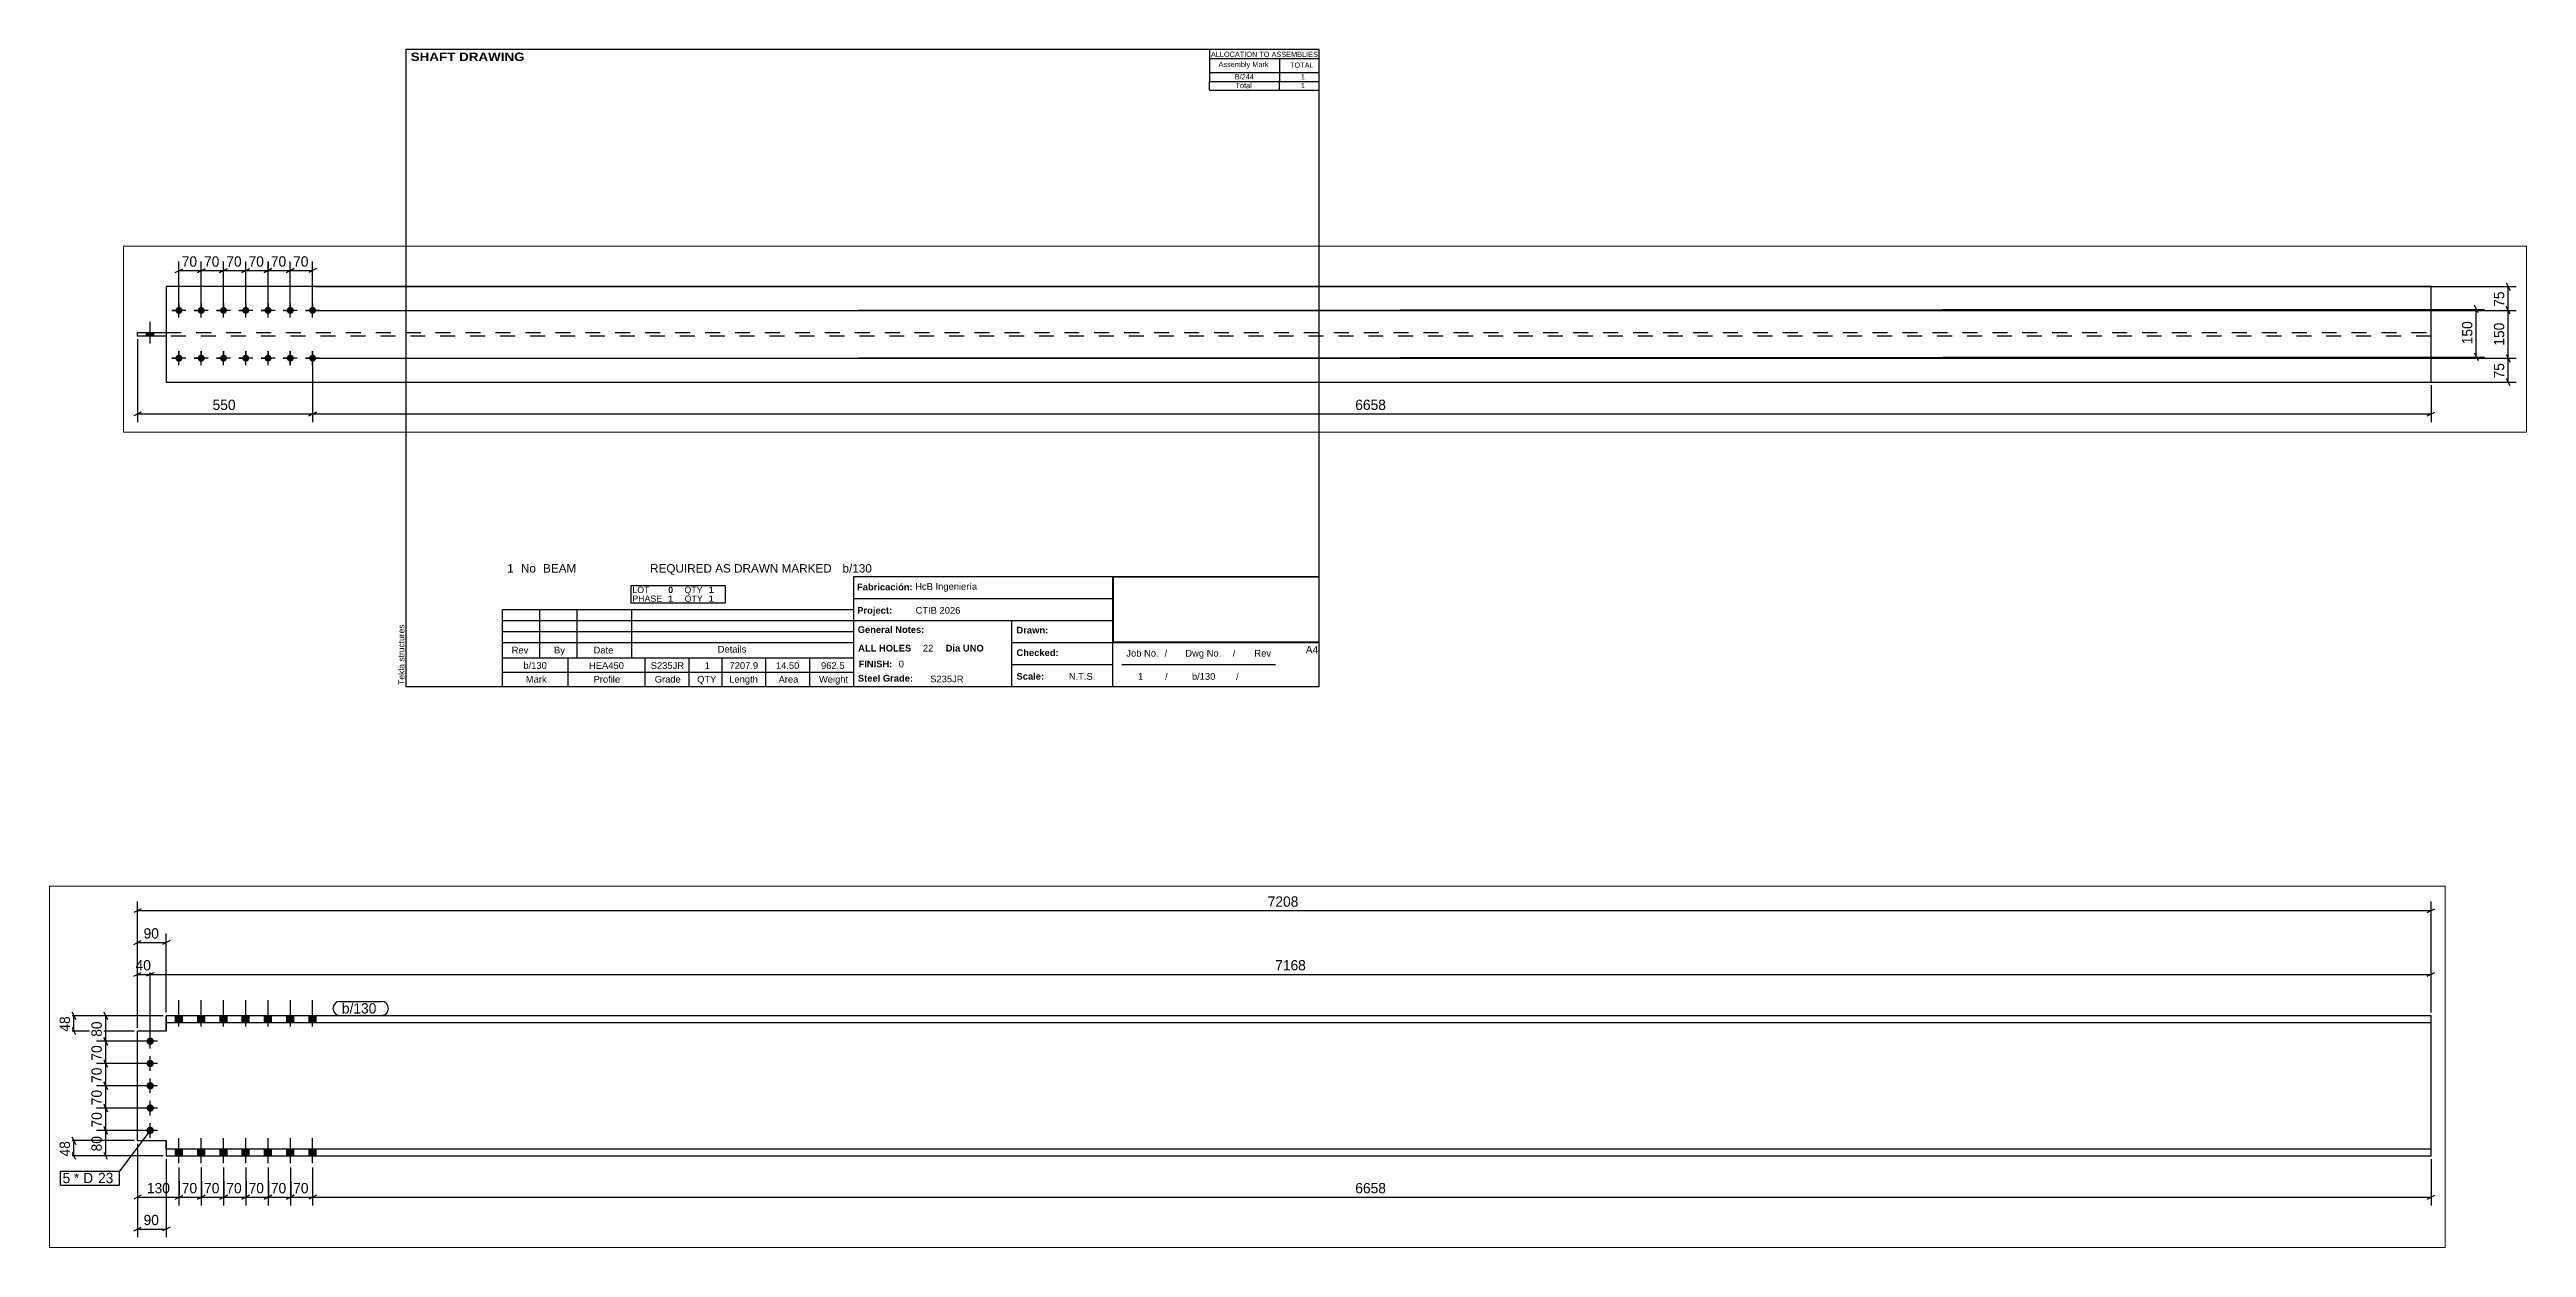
# Paper-space layout 'Layout1' of a CAD drawing. Header units: millimetres. Extents: x -107 to 671, y -171 to 205.
# The model-space entities are those that its viewports show. They can reach past a viewport. Long polylines and large blocks are cut down to what shows.
import ezdxf

# ---------------------------------------------------------------- set-up
doc = ezdxf.new("R2010")
doc.units = ezdxf.units.MM
doc.linetypes.add('DXK_LINE_DOT4', pattern=[0.9408, 0.4704, -0.4704])
doc.layers.add('Viewport layer', color=7, linetype='Continuous', plot=False)
doc.styles.add('Arial', font='ARIAL.TTF', dxfattribs={"height": 0.2})
doc.styles.add('Arial Black', font='ARIBLK.TTF', dxfattribs={"height": 0.2})
doc.styles.add('Arial Bold', font='ARIALBD.TTF', dxfattribs={"height": 0.2})
doc.styles.add('Comic Sans MS', font='COMIC.TTF', dxfattribs={"height": 0.2})

msp = doc.modelspace()

# ---------------------------------------------------------------- hatches: boundary and pattern name
at = {"linetype": 'Continuous'}
for points in [[(12947.3, 706.6), (12969.3, 706.6), (12969.3, 727.6), (12947.3, 727.6)], [(12947.3, 706.6), (12969.3, 706.6), (12969.3, 727.6), (12947.3, 727.6)], [(13017.3, 706.6), (13039.3, 706.6), (13039.3, 727.6), (13017.3, 727.6)], [(13017.3, 706.6), (13039.3, 706.6), (13039.3, 727.6), (13017.3, 727.6)], [(13087.3, 706.6), (13109.3, 706.6), (13109.3, 727.6), (13087.3, 727.6)], [(13087.3, 706.6), (13109.3, 706.6), (13109.3, 727.6), (13087.3, 727.6)], [(13157.3, 706.6), (13179.3, 706.6), (13179.3, 727.6), (13157.3, 727.6)], [(13157.3, 706.6), (13179.3, 706.6), (13179.3, 727.6), (13157.3, 727.6)], [(13227.3, 706.6), (13249.3, 706.6), (13249.3, 727.6), (13227.3, 727.6)], [(13227.3, 706.6), (13249.3, 706.6), (13249.3, 727.6), (13227.3, 727.6)], [(13297.3, 706.6), (13319.3, 706.6), (13319.3, 727.6), (13297.3, 727.6)], [(13297.3, 706.6), (13319.3, 706.6), (13319.3, 727.6), (13297.3, 727.6)], [(13367.3, 706.6), (13389.3, 706.6), (13389.3, 727.6), (13367.3, 727.6)], [(13367.3, 706.6), (13389.3, 706.6), (13389.3, 727.6), (13367.3, 727.6)], [(12856.5, 647.6), (12856.8, 650), (12857.5, 652.3), (12858.7, 654.4), (12860.3, 656.1), (12862.3, 657.6), (12864.4, 658.5), (12866.8, 659), (12869.2, 659), (12871.6, 658.5), (12873.8, 657.6), (12875.7, 656.1), (12877.3, 654.4), (12878.5, 652.3), (12879.2, 650), (12879.5, 647.6), (12879.2, 645.2), (12878.5, 642.9), (12877.3, 640.8), (12875.7, 639.1), (12873.8, 637.6), (12871.6, 636.7), (12869.2, 636.2), (12866.8, 636.2), (12864.4, 636.7), (12862.3, 637.6), (12860.3, 639.1), (12858.7, 640.8), (12857.5, 642.9), (12856.8, 645.2)], [(12856.5, 577.6), (12856.8, 580), (12857.5, 582.3), (12858.7, 584.4), (12860.3, 586.1), (12862.3, 587.6), (12864.4, 588.5), (12866.8, 589), (12869.2, 589), (12871.6, 588.5), (12873.8, 587.6), (12875.7, 586.1), (12877.3, 584.4), (12878.5, 582.3), (12879.2, 580), (12879.5, 577.6), (12879.2, 575.2), (12878.5, 572.9), (12877.3, 570.8), (12875.7, 569.1), (12873.8, 567.6), (12871.6, 566.7), (12869.2, 566.2), (12866.8, 566.2), (12864.4, 566.7), (12862.3, 567.6), (12860.3, 569.1), (12858.7, 570.8), (12857.5, 572.9), (12856.8, 575.2)], [(12856.5, 507.6), (12856.8, 510), (12857.5, 512.3), (12858.7, 514.4), (12860.3, 516.1), (12862.3, 517.6), (12864.4, 518.5), (12866.8, 519), (12869.2, 519), (12871.6, 518.5), (12873.8, 517.6), (12875.7, 516.1), (12877.3, 514.4), (12878.5, 512.3), (12879.2, 510), (12879.5, 507.6), (12879.2, 505.2), (12878.5, 502.9), (12877.3, 500.8), (12875.7, 499.1), (12873.8, 497.6), (12871.6, 496.7), (12869.2, 496.2), (12866.8, 496.2), (12864.4, 496.7), (12862.3, 497.6), (12860.3, 499.1), (12858.7, 500.8), (12857.5, 502.9), (12856.8, 505.2)], [(174.3, 371.6, -1), (174.2, 393.6, -1)], [(244.3, 371.6, -1), (244.2, 393.6, -1)], [(314.3, 371.7, -1), (314.2, 393.7, -1)], [(384.3, 371.7, -1), (384.2, 393.7, -1)], [(454.3, 371.8, -1), (454.2, 393.8, -1)], [(524.3, 371.8, -1), (524.2, 393.8, -1)], [(594.3, 371.9, -1), (594.2, 393.9, -1)], [(12856.5, 437.6), (12856.8, 440), (12857.5, 442.3), (12858.7, 444.4), (12860.3, 446.1), (12862.3, 447.6), (12864.4, 448.5), (12866.8, 449), (12869.2, 449), (12871.6, 448.5), (12873.8, 447.6), (12875.7, 446.1), (12877.3, 444.4), (12878.5, 442.3), (12879.2, 440), (12879.5, 437.6), (12879.2, 435.2), (12878.5, 432.9), (12877.3, 430.8), (12875.7, 429.1), (12873.8, 427.6), (12871.6, 426.7), (12869.2, 426.2), (12866.8, 426.2), (12864.4, 426.7), (12862.3, 427.6), (12860.3, 429.1), (12858.7, 430.8), (12857.5, 432.9), (12856.8, 435.2)], [(95.5, 313.3), (72.5, 313.3), (72.5, 301.8), (95.5, 301.8)], [(95.5, 313.3), (72.5, 313.3), (72.5, 301.8), (95.5, 301.8)], [(95.5, 313.3), (72.5, 313.3), (72.5, 301.8), (95.5, 301.8)], [(95.5, 313.3), (72.5, 313.3), (72.5, 301.8), (95.5, 301.8)], [(95.5, 313.3), (72.5, 313.3), (72.5, 301.8), (95.5, 301.8)], [(12856.5, 367.6), (12856.8, 370), (12857.5, 372.3), (12858.7, 374.4), (12860.3, 376.1), (12862.3, 377.6), (12864.4, 378.5), (12866.8, 379), (12869.2, 379), (12871.6, 378.5), (12873.8, 377.6), (12875.7, 376.1), (12877.3, 374.4), (12878.5, 372.3), (12879.2, 370), (12879.5, 367.6), (12879.2, 365.2), (12878.5, 362.9), (12877.3, 360.8), (12875.7, 359.1), (12873.8, 357.6), (12871.6, 356.7), (12869.2, 356.2), (12866.8, 356.2), (12864.4, 356.7), (12862.3, 357.6), (12860.3, 359.1), (12858.7, 360.8), (12857.5, 362.9), (12856.8, 365.2)], [(174.4, 221.6, -1), (174.3, 243.6, -1)], [(244.4, 221.6, -1), (244.3, 243.6, -1)], [(314.4, 221.7, -1), (314.3, 243.7, -1)], [(384.4, 221.7, -1), (384.3, 243.7, -1)], [(454.4, 221.8, -1), (454.3, 243.8, -1)], [(524.4, 221.8, -1), (524.3, 243.8, -1)], [(594.4, 221.9, -1), (594.3, 243.9, -1)], [(12947.3, 287.6), (12969.3, 287.6), (12969.3, 308.6), (12947.3, 308.6)], [(12947.3, 287.6), (12969.3, 287.6), (12969.3, 308.6), (12947.3, 308.6)], [(13017.3, 287.6), (13039.3, 287.6), (13039.3, 308.6), (13017.3, 308.6)], [(13017.3, 287.6), (13039.3, 287.6), (13039.3, 308.6), (13017.3, 308.6)], [(13087.3, 287.6), (13109.3, 287.6), (13109.3, 308.6), (13087.3, 308.6)], [(13087.3, 287.6), (13109.3, 287.6), (13109.3, 308.6), (13087.3, 308.6)], [(13157.3, 287.6), (13179.3, 287.6), (13179.3, 308.6), (13157.3, 308.6)], [(13157.3, 287.6), (13179.3, 287.6), (13179.3, 308.6), (13157.3, 308.6)], [(13227.3, 287.6), (13249.3, 287.6), (13249.3, 308.6), (13227.3, 308.6)], [(13227.3, 287.6), (13249.3, 287.6), (13249.3, 308.6), (13227.3, 308.6)], [(13297.3, 287.6), (13319.3, 287.6), (13319.3, 308.6), (13297.3, 308.6)], [(13297.3, 287.6), (13319.3, 287.6), (13319.3, 308.6), (13297.3, 308.6)], [(13367.3, 287.6), (13389.3, 287.6), (13389.3, 308.6), (13367.3, 308.6)], [(13367.3, 287.6), (13389.3, 287.6), (13389.3, 308.6), (13367.3, 308.6)]]:
    msp.add_hatch(color=3, dxfattribs=at).paths.add_polyline_path(points)

# ---------------------------------------------------------------- linework, layer by layer
at = {"color": 8, "linetype": 'Continuous'}
for p, q in [((12840, 1063.6), (12816, 1051.6)), ((12828, 689.6), (12828, 1086)), ((12828, 1057.6), (20035.9, 1057.6)), ((20023.9, 1051.6), (20047.9, 1063.6)), ((20035.9, 737.6), (20035.9, 1086)), ((12816, 951.6), (12840, 963.6)), ((12828, 957.6), (12918.3, 957.6)), ((12930.3, 963.6), (12906.3, 951.6)), ((12816, 851.6), (12840, 863.6)), ((12828, 689.6), (12828, 886)), ((12828, 857.6), (12868, 857.6)), ((12880, 863.6), (12856, 851.6)), ((12880, 863.6), (12856, 851.6)), ((12868, 657.6), (12868, 886)), ((12868, 657.6), (12868, 886)), ((12868, 857.6), (20035.9, 857.6)), ((20023.9, 851.6), (20047.9, 863.6)), ((20035.9, 737.6), (20035.9, 886)), ((12908.3, 727.6), (12599.6, 727.6)), ((12622, 739.6), (12634, 715.6)), ((12628, 679.6), (12628, 727.6)), ((12908.3, 727.6), (12699.6, 727.6)), ((12722, 739.6), (12734, 715.6)), ((12728, 647.6), (12728, 727.6)), ((12818, 679.6), (12599.6, 679.6)), ((12634, 667.6), (12622, 691.6)), ((12858, 647.6), (12699.6, 647.6)), ((12734, 635.6), (12722, 659.6)), ((12858, 577.6), (12699.6, 577.6)), ((12734, 565.6), (12722, 589.6)), ((162.2, 501.7), (186.2, 513.7)), ((174.2, 392.6), (174.2, 536.1)), ((232.2, 501.7), (256.2, 513.7)), ((244.2, 392.6), (244.2, 536.1)), ((302.2, 501.8), (326.2, 513.8)), ((314.2, 392.7), (314.2, 536.2)), ((372.2, 501.8), (396.2, 513.8)), ((384.2, 392.7), (384.2, 536.2)), ((442.2, 501.8), (466.2, 513.9)), ((454.2, 392.8), (454.2, 536.3)), ((512.2, 501.9), (536.2, 513.9)), ((524.2, 392.8), (524.2, 536.3)), ((524.2, 507.9), (594.2, 507.9)), ((606.2, 514), (582.2, 501.9)), ((594.2, 392.9), (594.2, 536.3)), ((7488, 469.6), (7500, 445.6)), ((12858, 507.6), (12699.6, 507.6)), ((12734, 495.6), (12722, 519.6)), ((604.3, 457.6), (7519.6, 457.6)), ((7400, 375.1), (7387.9, 399.1)), ((7500, 370.6), (7488, 394.6)), ((7494, 382.6), (7494, 457.6)), ((12858, 437.6), (12699.6, 437.6)), ((12734, 425.6), (12722, 449.6)), ((604.3, 382.9), (7419.6, 387.1)), ((7394, 237.1), (7394, 387.1)), ((12622, 347.6), (12634, 323.6)), ((12628, 287.6), (12628, 335.6)), ((12858, 367.6), (12699.6, 367.6)), ((12734, 355.6), (12722, 379.6)), ((12828, 325.6), (12828, 132)), ((44, 291.9), (44, 32)), ((604.3, 232.9), (7419.6, 237.1)), ((7388, 249.1), (7400.1, 225.1)), ((7488, 244.6), (7500, 220.6)), ((12634, 275.6), (12622, 299.6)), ((12908.3, 287.6), (12699.6, 287.6)), ((12734, 275.6), (12722, 299.6)), ((12958.3, 250.6), (12958.3, 132)), ((13028.3, 250.6), (13028.3, 132)), ((13098.3, 250.6), (13098.3, 132)), ((13168.3, 250.6), (13168.3, 132)), ((13238.3, 250.6), (13238.3, 132)), ((13308.3, 250.6), (13308.3, 132)), ((13378.3, 250.6), (13378.3, 132)), ((13378.3, 250.6), (13378.3, 132)), ((20035.9, 277.6), (20035.9, 132)), ((594.3, 222.9), (594.3, 32)), ((594.3, 222.9), (594.3, 32)), ((604.3, 157.6), (7519.6, 157.6)), ((7500, 145.6), (7488, 169.6)), ((12840, 163.6), (12816, 151.6)), ((12946.3, 151.6), (12970.3, 163.6)), ((13016.3, 151.6), (13040.3, 163.6)), ((13086.3, 151.6), (13110.3, 163.6)), ((13156.3, 151.6), (13180.3, 163.6)), ((13226.3, 151.6), (13250.3, 163.6)), ((13296.3, 151.6), (13320.3, 163.6)), ((13308.3, 157.6), (13378.3, 157.6)), ((13390.3, 163.6), (13366.3, 151.6)), ((13390.3, 163.6), (13366.3, 151.6)), ((13378.3, 157.6), (20035.9, 157.6)), ((20023.9, 151.6), (20047.9, 163.6)), ((7251.9, 147.6), (7251.9, 32)), ((56, 63.6), (32, 51.6)), ((44, 57.6), (594.3, 57.6)), ((606.3, 63.6), (582.3, 51.6)), ((582.3, 51.6), (606.3, 63.6)), ((594.3, 57.6), (7251.9, 57.6)), ((7239.9, 51.6), (7263.9, 63.6)), ((12816, 51.6), (12840, 63.6)), ((12828, 57.6), (12918.3, 57.6)), ((12930.3, 63.6), (12906.3, 51.6))]:
    msp.add_line(p, q, dxfattribs=at)
at = {"color": 7, "linetype": 'Continuous'}
for p, q in [((12918.3, 727.6), (12918.3, 727.6)), ((12918.3, 727.6), (12918.3, 706.6)), ((20035.9, 727.6), (12918.3, 727.6)), ((12918.3, 706.6), (12918.3, 679.6)), ((12918.3, 706.6), (12918.3, 706.6)), ((12918.3, 706.6), (20035.9, 706.6)), ((20035.9, 287.6), (20035.9, 727.6)), ((12918.3, 679.6), (12828, 679.6)), ((12828, 335.6), (12828, 679.6)), ((7251.9, 457.6), (134.3, 457.6)), ((134.3, 457.6), (134.3, 157.6)), ((7251.9, 157.6), (7251.9, 457.6)), ((44, 301.8), (44, 313.3)), ((44, 313.3), (134.3, 313.3)), ((12828, 335.6), (12918.3, 335.6)), ((12918.3, 335.6), (12918.3, 308.6)), ((134.3, 301.8), (44, 301.8)), ((12918.3, 308.6), (12918.3, 287.6)), ((20035.9, 308.6), (12918.3, 308.6)), ((12918.3, 287.6), (12918.3, 287.6)), ((12918.3, 287.6), (20035.9, 287.6)), ((134.3, 157.6), (7251.9, 157.6))]:
    msp.add_line(p, q, dxfattribs=at)
at = {"color": 7, "linetype": 'DXK_LINE_DOT4'}
for p, q in [((12918.3, 706.6), (12918.3, 727.6)), ((12918.3, 679.6), (12918.3, 706.6)), ((12918.3, 706.6), (12918.3, 706.6)), ((12918.3, 706.6), (12918.3, 706.6)), ((12918.3, 706.6), (12918.3, 706.6)), ((12918.3, 706.6), (12918.3, 706.6)), ((12828, 335.6), (12828, 679.6)), ((134.3, 313.3), (7251.9, 313.3)), ((12918.3, 308.6), (12918.3, 335.6)), ((7251.9, 301.8), (134.3, 301.8)), ((12918.3, 308.6), (12918.3, 287.6)), ((12918.3, 308.6), (12918.3, 308.6)), ((12918.3, 308.6), (12918.3, 308.6)), ((12918.3, 287.6), (12918.3, 287.6))]:
    msp.add_line(p, q, dxfattribs=at)
at = {"color": 3, "linetype": 'Continuous'}
for p, q in [((12947.3, 706.6), (12947.3, 727.6)), ((12947.3, 706.6), (12947.3, 727.6)), ((12958.3, 693.4), (12958.3, 776.6)), ((12958.3, 693.4), (12958.3, 776.6)), ((12969.3, 706.6), (12969.3, 727.6)), ((12969.3, 706.6), (12969.3, 727.6)), ((13017.3, 706.6), (13017.3, 727.6)), ((13017.3, 706.6), (13017.3, 727.6)), ((13028.3, 693.4), (13028.3, 776.6)), ((13028.3, 693.4), (13028.3, 776.6)), ((13039.3, 706.6), (13039.3, 727.6)), ((13039.3, 706.6), (13039.3, 727.6)), ((13087.3, 706.6), (13087.3, 727.6)), ((13087.3, 706.6), (13087.3, 727.6)), ((13098.3, 693.4), (13098.3, 776.6)), ((13098.3, 693.4), (13098.3, 776.6)), ((13109.3, 706.6), (13109.3, 727.6)), ((13109.3, 706.6), (13109.3, 727.6)), ((13157.3, 706.6), (13157.3, 727.6)), ((13157.3, 706.6), (13157.3, 727.6)), ((13168.3, 693.4), (13168.3, 776.6)), ((13168.3, 693.4), (13168.3, 776.6)), ((13179.3, 706.6), (13179.3, 727.6)), ((13179.3, 706.6), (13179.3, 727.6)), ((13227.3, 706.6), (13227.3, 727.6)), ((13227.3, 706.6), (13227.3, 727.6)), ((13238.3, 693.4), (13238.3, 776.6)), ((13238.3, 693.4), (13238.3, 776.6)), ((13249.3, 706.6), (13249.3, 727.6)), ((13249.3, 706.6), (13249.3, 727.6)), ((13297.3, 706.6), (13297.3, 727.6)), ((13297.3, 706.6), (13297.3, 727.6)), ((13308.3, 693.4), (13308.3, 776.6)), ((13308.3, 693.4), (13308.3, 776.6)), ((13319.3, 706.6), (13319.3, 727.6)), ((13319.3, 706.6), (13319.3, 727.6)), ((13367.3, 706.6), (13367.3, 727.6)), ((13367.3, 706.6), (13367.3, 727.6)), ((13378.3, 693.4), (13378.3, 776.6)), ((13378.3, 693.4), (13378.3, 776.6)), ((13389.3, 706.6), (13389.3, 727.6)), ((13389.3, 706.6), (13389.3, 727.6)), ((12891, 647.6), (12845, 647.6)), ((12868, 624.6), (12868, 670.6)), ((12891, 577.6), (12845, 577.6)), ((12868, 554.6), (12868, 600.6)), ((12891, 507.6), (12845, 507.6)), ((12868, 484.6), (12868, 530.6)), ((174.3, 360.6), (174.2, 404.6)), ((174.3, 404.6), (174.3, 389.9)), ((244.3, 360.6), (244.2, 404.6)), ((244.3, 404.6), (244.3, 389.9)), ((314.3, 360.7), (314.2, 404.7)), ((314.3, 404.6), (314.3, 389.9)), ((384.3, 360.7), (384.2, 404.7)), ((384.3, 404.6), (384.3, 389.9)), ((454.3, 360.8), (454.2, 404.8)), ((454.3, 404.6), (454.3, 389.9)), ((524.3, 360.8), (524.2, 404.8)), ((524.3, 404.6), (524.3, 389.9)), ((594.3, 360.9), (594.2, 404.9)), ((594.3, 404.6), (594.3, 389.9)), ((12891, 437.6), (12845, 437.6)), ((12868, 414.6), (12868, 460.6)), ((12868, 344.6), (12868, 390.6)), ((72.5, 301.8), (72.5, 313.3)), ((72.5, 301.8), (72.5, 313.3)), ((72.5, 301.8), (72.5, 313.3)), ((72.5, 301.8), (72.5, 313.3)), ((72.5, 301.8), (72.5, 313.3)), ((84, 278.7), (84, 346.9)), ((84, 278.7), (84, 346.9)), ((84, 278.7), (84, 346.9)), ((84, 278.7), (84, 346.9)), ((84, 278.7), (84, 346.9)), ((95.5, 301.8), (95.5, 313.3)), ((95.5, 301.8), (95.5, 313.3)), ((95.5, 301.8), (95.5, 313.3)), ((95.5, 301.8), (95.5, 313.3)), ((95.5, 301.8), (95.5, 313.3)), ((196.3, 382.6), (152.3, 382.6)), ((152.3, 382.6), (167, 382.6)), ((174.3, 360.6), (174.3, 375.3)), ((196.3, 382.6), (181.6, 382.6)), ((266.3, 382.7), (222.3, 382.6)), ((222.3, 382.6), (237, 382.6)), ((244.3, 360.6), (244.3, 375.3)), ((266.3, 382.6), (251.6, 382.6)), ((336.3, 382.7), (292.3, 382.7)), ((292.3, 382.6), (307, 382.6)), ((314.3, 360.6), (314.3, 375.3)), ((336.3, 382.6), (321.6, 382.6)), ((406.3, 382.7), (362.3, 382.7)), ((362.3, 382.6), (377, 382.6)), ((384.3, 360.6), (384.3, 375.3)), ((406.3, 382.6), (391.6, 382.6)), ((476.3, 382.8), (432.3, 382.8)), ((432.3, 382.6), (447, 382.6)), ((454.3, 360.6), (454.3, 375.3)), ((476.3, 382.6), (461.6, 382.6)), ((546.3, 382.8), (502.3, 382.8)), ((502.3, 382.6), (517, 382.6)), ((524.3, 360.6), (524.3, 375.3)), ((546.3, 382.6), (531.6, 382.6)), ((616.3, 382.9), (572.3, 382.8)), ((572.3, 382.6), (587, 382.6)), ((594.3, 360.6), (594.3, 375.3)), ((616.3, 382.6), (601.6, 382.6)), ((12891, 367.6), (12845, 367.6)), ((12958.3, 264.4), (12958.3, 342.6)), ((12958.3, 264.4), (12958.3, 342.6)), ((13028.3, 264.4), (13028.3, 342.6)), ((13028.3, 264.4), (13028.3, 342.6)), ((13098.3, 264.4), (13098.3, 342.6)), ((13098.3, 264.4), (13098.3, 342.6)), ((13168.3, 264.4), (13168.3, 342.6)), ((13168.3, 264.4), (13168.3, 342.6)), ((13238.3, 264.4), (13238.3, 342.6)), ((13238.3, 264.4), (13238.3, 342.6)), ((13308.3, 264.4), (13308.3, 342.6)), ((13308.3, 264.4), (13308.3, 342.6)), ((13378.3, 264.4), (13378.3, 342.6)), ((13378.3, 264.4), (13378.3, 342.6)), ((174.4, 210.6), (174.3, 254.6)), ((174.3, 254.6), (174.3, 239.9)), ((244.4, 210.6), (244.3, 254.6)), ((244.3, 254.6), (244.3, 239.9)), ((314.4, 210.7), (314.3, 254.7)), ((314.3, 254.6), (314.3, 239.9)), ((384.4, 210.7), (384.3, 254.7)), ((384.3, 254.6), (384.3, 239.9)), ((454.4, 210.8), (454.3, 254.8)), ((454.3, 254.6), (454.3, 239.9)), ((524.4, 210.8), (524.3, 254.8)), ((524.3, 254.6), (524.3, 239.9)), ((594.4, 210.9), (594.3, 254.9)), ((594.3, 254.6), (594.3, 239.9)), ((12947.3, 287.6), (12947.3, 308.6)), ((12947.3, 287.6), (12947.3, 308.6)), ((12969.3, 287.6), (12969.3, 308.6)), ((12969.3, 287.6), (12969.3, 308.6)), ((13017.3, 287.6), (13017.3, 308.6)), ((13017.3, 287.6), (13017.3, 308.6)), ((13039.3, 287.6), (13039.3, 308.6)), ((13039.3, 287.6), (13039.3, 308.6)), ((13087.3, 287.6), (13087.3, 308.6)), ((13087.3, 287.6), (13087.3, 308.6)), ((13109.3, 287.6), (13109.3, 308.6)), ((13109.3, 287.6), (13109.3, 308.6)), ((13157.3, 287.6), (13157.3, 308.6)), ((13157.3, 287.6), (13157.3, 308.6)), ((13179.3, 287.6), (13179.3, 308.6)), ((13179.3, 287.6), (13179.3, 308.6)), ((13227.3, 287.6), (13227.3, 308.6)), ((13227.3, 287.6), (13227.3, 308.6)), ((13249.3, 287.6), (13249.3, 308.6)), ((13249.3, 287.6), (13249.3, 308.6)), ((13297.3, 287.6), (13297.3, 308.6)), ((13297.3, 287.6), (13297.3, 308.6)), ((13319.3, 287.6), (13319.3, 308.6)), ((13319.3, 287.6), (13319.3, 308.6)), ((13367.3, 287.6), (13367.3, 308.6)), ((13367.3, 287.6), (13367.3, 308.6)), ((13389.3, 287.6), (13389.3, 308.6)), ((13389.3, 287.6), (13389.3, 308.6)), ((196.3, 232.6), (152.3, 232.6)), ((152.3, 232.6), (167, 232.6)), ((174.3, 210.6), (174.3, 225.3)), ((196.3, 232.6), (181.6, 232.6)), ((266.3, 232.7), (222.3, 232.6)), ((222.3, 232.6), (237, 232.6)), ((244.3, 210.6), (244.3, 225.3)), ((266.3, 232.6), (251.6, 232.6)), ((336.3, 232.7), (292.3, 232.7)), ((292.3, 232.6), (307, 232.6)), ((314.3, 210.6), (314.3, 225.3)), ((336.3, 232.6), (321.6, 232.6)), ((406.3, 232.7), (362.3, 232.7)), ((362.3, 232.6), (377, 232.6)), ((384.3, 210.6), (384.3, 225.3)), ((406.3, 232.6), (391.6, 232.6)), ((476.3, 232.8), (432.3, 232.8)), ((432.3, 232.6), (447, 232.6)), ((454.3, 210.6), (454.3, 225.3)), ((476.3, 232.6), (461.6, 232.6)), ((546.3, 232.8), (502.3, 232.8)), ((502.3, 232.6), (517, 232.6)), ((524.3, 210.6), (524.3, 225.3)), ((546.3, 232.6), (531.6, 232.6)), ((616.3, 232.9), (572.3, 232.8)), ((572.3, 232.6), (587, 232.6)), ((594.3, 210.6), (594.3, 225.3)), ((616.3, 232.6), (601.6, 232.6))]:
    msp.add_line(p, q, dxfattribs=at)

# ---------------------------------------------------------------- wipeouts: each hides what was drawn before it
at = {"color": 0}
msp.add_wipeout([(12618.6, 201.8), (12618.6, 233.8), (12592.5, 233.8), (12592.5, 201.8)], dxfattribs=at)

# ---------------------------------------------------------------- next in the draw order: wipeouts: each hides what was drawn before it
for points in [[(16490.5, 1063.6), (16490.5, 1108.4), (16373.4, 1108.4), (16373.4, 1063.6)], [(12880.5, 863.6), (12880.5, 908.4), (12815.5, 908.4), (12815.5, 863.6)], [(16507.1, 863.6), (16507.1, 908.4), (16396.9, 908.4), (16396.9, 863.6)], [(12622, 736.1), (12577.2, 736.1), (12577.2, 671.1), (12622, 671.1)], [(12722, 720.1), (12677.2, 720.1), (12677.2, 655.1), (12722, 655.1)], [(13588.8, 734.6), (13588.8, 766.6), (13470.3, 766.6), (13470.3, 734.6)], [(591.6, 513.9), (591.6, 558.7), (526.7, 558.7), (526.7, 513.9)], [(7388, 354.2), (7343.2, 354.2), (7343.2, 270), (7388, 270)], [(12618.6, 201.8), (12618.6, 233.8), (12592.5, 233.8), (12592.5, 201.8)], [(13375.8, 163.6), (13375.8, 208.4), (13310.8, 208.4), (13310.8, 163.6)], [(16765.6, 163.6), (16765.6, 208.4), (16648.6, 208.4), (16648.6, 163.6)], [(364.7, 63.6), (364.7, 108.4), (273.7, 108.4), (273.7, 63.6)], [(3981.7, 63.6), (3981.7, 108.4), (3864.6, 108.4), (3864.6, 63.6)]]:
    msp.add_wipeout(points, dxfattribs=at)

# ---------------------------------------------------------------- next in the draw order: linework, layer by layer
at = {"color": 8, "linetype": 'Continuous'}
for p, q in [((12828, 689.6), (12828, 986)), ((12918.3, 737.6), (12918.3, 986)), ((12858, 647.6), (12699.6, 647.6)), ((12722, 659.6), (12734, 635.6)), ((12728, 577.6), (12728, 647.6)), ((454.2, 507.9), (524.2, 507.9)), ((536.2, 513.9), (512.2, 501.9)), ((524.2, 392.8), (524.2, 536.3)), ((604.3, 382.6), (7519.6, 382.6)), ((13308.3, 250.6), (13308.3, 132)), ((604.3, 232.6), (7519.6, 232.6)), ((13238.3, 157.6), (13308.3, 157.6)), ((13320.3, 163.6), (13296.3, 151.6))]:
    msp.add_line(p, q, dxfattribs=at)
at = {"color": 7, "linetype": 'Continuous'}
msp.add_line((12586.5, 195.8), (12586.5, 239.8), dxfattribs=at)

# ---------------------------------------------------------------- next in the draw order: texts
at = {"color": 3, "style": 'Comic Sans MS'}
for s, p in [('7208', (16379.8, 1070)), ('40', (12821.9, 870)), ('7168', (16403.3, 870)), ('70', (13317.2, 170)), ('6658', (16655, 170)), ('550', (280.1, 70)), ('6658', (3871, 70))]:
    msp.add_text(s, height=32.38, dxfattribs=at).set_placement(p)
for s, rotation, p in [('48', 90.00021, (12615.6, 677.5)), ('80', 90.00021, (12715.6, 661.5)), ('70', 0.03438, (533.1, 520.3)), ('150', 90.03459, (7381.6, 276.4))]:
    msp.add_text(s, height=32.38, rotation=rotation, dxfattribs=at).set_placement(p)

# ---------------------------------------------------------------- next in the draw order: wipeouts: each hides what was drawn before it
at = {"color": 0}
for points in [[(13588.8, 734.6), (13588.8, 766.6), (13470.3, 766.6), (13470.3, 734.6)], [(12694.4, 201.8), (12694.4, 233.8), (12628.2, 233.8), (12628.2, 201.8)]]:
    msp.add_wipeout(points, dxfattribs=at)

# ---------------------------------------------------------------- next in the draw order: linework, layer by layer
at = {"color": 7, "linetype": 'Continuous'}
for p, q in [((13464.3, 772.6), (13594.8, 772.6)), ((13464.3, 728.6), (13594.8, 728.6))]:
    msp.add_line(p, q, dxfattribs=at)
for centre, start, end in [((13464.3, 750.6), 90, 270), ((13594.8, 750.6), 270, 90)]:
    msp.add_arc(centre, 22, start, end, dxfattribs=at)

# ---------------------------------------------------------------- next in the draw order: texts
at = {"color": 3, "style": 'Comic Sans MS'}
msp.add_text('b/130', height=32.38, dxfattribs=at).set_placement((13470.3, 734.6))

# ---------------------------------------------------------------- next in the draw order: wipeouts: each hides what was drawn before it
at = {"color": 0}
for points in [[(12905.6, 963.6), (12905.6, 1008.4), (12840.7, 1008.4), (12840.7, 963.6)], [(12722, 645.1), (12677.2, 645.1), (12677.2, 580.1), (12722, 580.1)], [(521.6, 513.9), (521.6, 558.7), (456.7, 558.7), (456.7, 513.9)], [(7488, 452.6), (7443.2, 452.6), (7443.2, 387.6), (7488, 387.6)], [(12694.4, 201.8), (12694.4, 233.8), (12628.2, 233.8), (12628.2, 201.8)], [(13305.8, 163.6), (13305.8, 208.4), (13240.8, 208.4), (13240.8, 163.6)]]:
    msp.add_wipeout(points, dxfattribs=at)

# ---------------------------------------------------------------- next in the draw order: linework, layer by layer
at = {"color": 8, "linetype": 'Continuous'}
for p, q in [((12858, 577.6), (12699.6, 577.6)), ((12722, 589.6), (12734, 565.6)), ((12728, 507.6), (12728, 577.6)), ((384.2, 507.8), (454.2, 507.9)), ((466.2, 513.9), (442.2, 501.8)), ((454.2, 392.8), (454.2, 536.3)), ((7500, 370.6), (7488, 394.6)), ((604.3, 382.6), (7519.6, 382.6)), ((7494, 232.6), (7494, 382.6)), ((13238.3, 250.6), (13238.3, 132)), ((13168.3, 157.6), (13238.3, 157.6)), ((13250.3, 163.6), (13226.3, 151.6))]:
    msp.add_line(p, q, dxfattribs=at)

# ---------------------------------------------------------------- next in the draw order: texts
at = {"color": 3, "style": 'Comic Sans MS'}
for s, height, p in [('90', 32.38, (12847.1, 970)), ('5', 32.4, (12592.5, 201.8)), ('70', 32.38, (13247.2, 170))]:
    msp.add_text(s, height=height, dxfattribs=at).set_placement(p)
for s, rotation, p in [('70', 90.00021, (12715.6, 586.5)), ('70', 0.03438, (463.1, 520.3)), ('75', 90.00021, (7481.6, 394))]:
    msp.add_text(s, height=32.38, rotation=rotation, dxfattribs=at).set_placement(p)

# ---------------------------------------------------------------- next in the draw order: wipeouts: each hides what was drawn before it
at = {"color": 0}
msp.add_wipeout([(12756.1, 201.8), (12756.1, 233.8), (12704, 233.8), (12704, 201.8)], dxfattribs=at)

# ---------------------------------------------------------------- next in the draw order: wipeouts: each hides what was drawn before it
for points in [[(451.6, 513.9), (451.6, 558.7), (386.7, 558.6), (386.7, 513.8)], [(12722, 575.1), (12677.2, 575.1), (12677.2, 510.1), (12722, 510.1)], [(7488, 349.7), (7443.2, 349.7), (7443.2, 265.5), (7488, 265.5)], [(12756.1, 201.8), (12756.1, 233.8), (12704, 233.8), (12704, 201.8)], [(13235.8, 163.6), (13235.8, 208.4), (13170.8, 208.4), (13170.8, 163.6)]]:
    msp.add_wipeout(points, dxfattribs=at)

# ---------------------------------------------------------------- next in the draw order: linework, layer by layer
at = {"color": 8, "linetype": 'Continuous'}
for p, q in [((314.2, 507.8), (384.2, 507.8)), ((396.2, 513.8), (372.2, 501.8)), ((384.2, 392.7), (384.2, 536.2)), ((12858, 507.6), (12699.6, 507.6)), ((12722, 519.6), (12734, 495.6)), ((12728, 437.6), (12728, 507.6)), ((7488, 244.6), (7500, 220.6)), ((13168.3, 250.6), (13168.3, 132)), ((604.3, 232.6), (7519.6, 232.6)), ((7494, 157.6), (7494, 232.6)), ((13098.3, 157.6), (13168.3, 157.6)), ((13180.3, 163.6), (13156.3, 151.6))]:
    msp.add_line(p, q, dxfattribs=at)
at = {"color": 7, "linetype": 'Continuous'}
for p, q in [((12586.5, 239.8), (12771.7, 239.8)), ((12771.7, 195.8), (12771.7, 239.8)), ((12586.5, 195.8), (12771.7, 195.8))]:
    msp.add_line(p, q, dxfattribs=at)

# ---------------------------------------------------------------- next in the draw order: texts
at = {"color": 3, "style": 'Comic Sans MS'}
for s, rotation, p in [('70', 0.03438, (393.1, 520.2)), ('70', 90.00021, (12715.6, 516.5)), ('150', 90.00021, (7481.6, 271.9))]:
    msp.add_text(s, height=32.38, rotation=rotation, dxfattribs=at).set_placement(p)
for s, p in [('* D', (12628.2, 201.8)), ('23', (12704, 201.8)), ('70', (13177.2, 170))]:
    msp.add_text(s, height=32.38, dxfattribs=at).set_placement(p)

# ---------------------------------------------------------------- next in the draw order: wipeouts: each hides what was drawn before it
at = {"color": 0}
for points in [[(381.6, 513.8), (381.6, 558.6), (316.7, 558.6), (316.7, 513.8)], [(12722, 505.1), (12677.2, 505.1), (12677.2, 440.1), (12722, 440.1)], [(7488, 227.6), (7443.2, 227.6), (7443.2, 162.6), (7488, 162.6)], [(13165.8, 163.6), (13165.8, 208.4), (13100.8, 208.4), (13100.8, 163.6)]]:
    msp.add_wipeout(points, dxfattribs=at)

# ---------------------------------------------------------------- next in the draw order: linework, layer by layer
at = {"color": 8, "linetype": 'Continuous'}
for p, q in [((244.2, 507.7), (314.2, 507.8)), ((326.2, 513.8), (302.2, 501.8)), ((314.2, 392.7), (314.2, 536.2)), ((12858, 437.6), (12699.6, 437.6)), ((12722, 449.6), (12734, 425.6)), ((12728, 367.6), (12728, 437.6)), ((13098.3, 250.6), (13098.3, 132)), ((13028.3, 157.6), (13098.3, 157.6)), ((13110.3, 163.6), (13086.3, 151.6))]:
    msp.add_line(p, q, dxfattribs=at)

# ---------------------------------------------------------------- next in the draw order: texts
at = {"color": 3, "style": 'Comic Sans MS'}
for s, rotation, p in [('70', 0.03438, (323.1, 520.2)), ('70', 90.00021, (12715.6, 446.5)), ('75', 90.00021, (7481.6, 169))]:
    msp.add_text(s, height=32.38, rotation=rotation, dxfattribs=at).set_placement(p)
msp.add_text('70', height=32.38, dxfattribs=at).set_placement((13107.2, 170))

# ---------------------------------------------------------------- next in the draw order: wipeouts: each hides what was drawn before it
at = {"color": 0}
for points in [[(311.6, 513.8), (311.6, 558.6), (246.7, 558.5), (246.7, 513.7)], [(12722, 435.1), (12677.2, 435.1), (12677.2, 370.1), (12722, 370.1)], [(13095.8, 163.6), (13095.8, 208.4), (13030.8, 208.4), (13030.8, 163.6)]]:
    msp.add_wipeout(points, dxfattribs=at)

# ---------------------------------------------------------------- next in the draw order: linework, layer by layer
at = {"color": 8, "linetype": 'Continuous'}
for p, q in [((174.2, 507.7), (244.2, 507.7)), ((256.2, 513.7), (232.2, 501.7)), ((244.2, 392.6), (244.2, 536.1)), ((12858, 367.6), (12699.6, 367.6)), ((12722, 379.6), (12734, 355.6)), ((12728, 287.6), (12728, 367.6)), ((13028.3, 250.6), (13028.3, 132)), ((12958.3, 157.6), (13028.3, 157.6)), ((13040.3, 163.6), (13016.3, 151.6))]:
    msp.add_line(p, q, dxfattribs=at)

# ---------------------------------------------------------------- next in the draw order: texts
at = {"color": 3, "style": 'Comic Sans MS'}
for rotation, p in [(0.03438, (253.1, 520.1)), (90.00021, (12715.6, 376.5))]:
    msp.add_text('70', height=32.38, rotation=rotation, dxfattribs=at).set_placement(p)
msp.add_text('70', height=32.38, dxfattribs=at).set_placement((13037.2, 170))

# ---------------------------------------------------------------- next in the draw order: wipeouts: each hides what was drawn before it
at = {"color": 0}
for points in [[(241.6, 513.7), (241.6, 558.5), (176.7, 558.5), (176.7, 513.7)], [(12722, 360.1), (12677.2, 360.1), (12677.2, 295.1), (12722, 295.1)], [(13025.8, 163.6), (13025.8, 208.4), (12960.8, 208.4), (12960.8, 163.6)]]:
    msp.add_wipeout(points, dxfattribs=at)

# ---------------------------------------------------------------- next in the draw order: linework, layer by layer
at = {"color": 8, "linetype": 'Continuous'}
for p, q in [((12818, 335.6), (12599.6, 335.6)), ((12908.3, 287.6), (12599.6, 287.6)), ((12958.3, 250.6), (12958.3, 132)), ((12828, 157.6), (12958.3, 157.6)), ((12946.3, 151.6), (12970.3, 163.6))]:
    msp.add_line(p, q, dxfattribs=at)

# ---------------------------------------------------------------- next in the draw order: texts
at = {"color": 3, "style": 'Comic Sans MS'}
for s, rotation, p in [('70', 0.03438, (183.1, 520.1)), ('80', 90.00021, (12715.6, 301.5))]:
    msp.add_text(s, height=32.38, rotation=rotation, dxfattribs=at).set_placement(p)
msp.add_text('70', height=32.38, dxfattribs=at).set_placement((12967.2, 170))

# ---------------------------------------------------------------- next in the draw order: wipeouts: each hides what was drawn before it
at = {"color": 0}
for points in [[(12622, 344.1), (12577.2, 344.1), (12577.2, 279.1), (12622, 279.1)], [(12935.2, 163.6), (12935.2, 208.4), (12851.1, 208.4), (12851.1, 163.6)]]:
    msp.add_wipeout(points, dxfattribs=at)

# ---------------------------------------------------------------- next in the draw order: linework, layer by layer
at = {"color": 7, "linetype": 'Continuous'}
msp.add_line((12868, 367.6), (12771.7, 239.8), dxfattribs=at)
at = {"color": 8, "linetype": 'Continuous'}
for p, q in [((12828, 325.6), (12828, 32)), ((12918.3, 277.6), (12918.3, 32))]:
    msp.add_line(p, q, dxfattribs=at)

# ---------------------------------------------------------------- next in the draw order: texts
at = {"color": 3, "style": 'Comic Sans MS'}
msp.add_text('48', height=32.38, rotation=90.00021, dxfattribs=at).set_placement((12615.6, 285.5))
msp.add_text('130', height=32.38, dxfattribs=at).set_placement((12857.5, 170))

# ---------------------------------------------------------------- next in the draw order: wipeouts: each hides what was drawn before it
at = {"color": 0}
msp.add_wipeout([(12905.6, 63.6), (12905.6, 108.4), (12840.7, 108.4), (12840.7, 63.6)], dxfattribs=at)

# ---------------------------------------------------------------- next in the draw order: texts
at = {"color": 3, "style": 'Comic Sans MS'}
msp.add_text('90', height=32.38, dxfattribs=at).set_placement((12847.1, 70))

psp = doc.layouts.get("Layout1")

# ---------------------------------------------------------------- linework, layer by layer
at = {"color": 5, "linetype": 'Continuous'}
for p, q in [((292, 205), (5, 205)), ((5, 205), (5, 5)), ((292, 5), (292, 205)), ((5, 5), (292, 5))]:
    psp.add_line(p, q, dxfattribs=at)
at = {"color": 7, "linetype": 'Continuous'}
for p, q in [((257.51, 205), (257.51, 197.75)), ((257.51, 197.75), (257.51, 195)), ((257.51, 192.23), (257.51, 194.99)), ((257.54, 194.99), (292, 194.99)), ((257.57, 202.24), (292, 202.24)), ((257.57, 197.75), (292, 197.75)), ((279.49, 202.24), (279.49, 197.75)), ((279.49, 197.75), (279.49, 195)), ((279.49, 192.23), (279.49, 194.99)), ((257.51, 192.23), (292, 192.23)), ((145.72, 5), (145.72, 39.5)), ((145.75, 39.5), (292, 39.5)), ((227.14, 5), (227.14, 39.5)), ((75.68, 36.74), (105.35, 36.74)), ((75.68, 36.74), (75.68, 33.98)), ((75.68, 33.98), (75.68, 31.22)), ((75.68, 31.22), (105.35, 31.22)), ((105.35, 36.74), (105.35, 33.98)), ((105.35, 33.98), (105.35, 31.22)), ((145.72, 32.6), (227.14, 32.6)), ((35.31, 13.97), (35.31, 29.15)), ((35.31, 29.15), (145.71, 29.15)), ((35.31, 25.7), (145.71, 25.7)), ((47.04, 13.97), (47.04, 29.15)), ((58.77, 13.97), (58.77, 29.15)), ((76.02, 13.97), (76.02, 29.15)), ((145.71, 13.97), (145.71, 29.15)), ((145.72, 25.7), (227.14, 25.7)), ((195.4, 5), (195.4, 25.7)), ((35.31, 22.25), (145.71, 22.25)), ((35.31, 18.8), (145.71, 18.8)), ((195.4, 18.8), (292, 18.8)), ((35.31, 13.96), (145.71, 13.97)), ((35.31, 9.49), (35.31, 13.96)), ((35.31, 9.48), (145.72, 9.49)), ((35.31, 5), (35.31, 9.48)), ((56.01, 9.49), (56.01, 13.97)), ((56.01, 5), (56.01, 9.48)), ((80.16, 9.49), (80.16, 13.97)), ((80.16, 5), (80.16, 9.48)), ((93.96, 9.49), (93.96, 13.97)), ((93.96, 5), (93.96, 9.48)), ((104.31, 9.49), (104.31, 13.97)), ((104.31, 5), (104.31, 9.48)), ((118.11, 9.49), (118.11, 13.97)), ((118.11, 5), (118.11, 9.48)), ((131.91, 9.49), (131.91, 13.97)), ((131.91, 5), (131.91, 9.48)), ((195.4, 11.9), (227.14, 11.9)), ((229.99, 11.92), (278.29, 11.92))]:
    psp.add_line(p, q, dxfattribs=at)
at = {"color": 2, "linetype": 'Continuous'}
for p, q in [((227.28, 39.46), (291.86, 39.46)), ((227.29, 19.02), (227.29, 39.46)), ((291.96, 19.03), (291.96, 39.47)), ((227.28, 19.03), (291.86, 19.03))]:
    psp.add_line(p, q, dxfattribs=at)

# ---------------------------------------------------------------- texts
at = {"color": 7}
for s, height, style, p in [(' SHAFT DRAWING', 2.6342, 'Arial Black', (5.3, 201.42)), ('ALLOCATION TO ASSEMBLIES', 1.6475, 'Arial', (257.95, 202.68)), ('Assembly Mark', 1.6475, 'Arial', (260.35, 199.52)), ('TOTAL', 1.648, 'Arial', (282.81, 199.28)), ('1', 2.64, 'Arial', (36.8, 40.76)), ('No', 2.636, 'Arial', (41.13, 40.76)), ('BEAM', 2.636, 'Arial', (48.08, 40.76)), ('REQUIRED AS DRAWN MARKED', 2.636, 'Arial', (81.71, 40.76)), ('b/130', 2.636, 'Arial', (142.18, 40.76)), ('b/130', 2.109, 'Arial', (41.89, 10.5)), ('HEA450', 2.109, 'Arial', (62.51, 10.5)), ('S235JR', 2.109, 'Arial', (81.91, 10.5)), ('1', 2.11, 'Arial', (98.86, 10.5)), ('7207.9', 2.109, 'Arial', (106.66, 10.5)), ('14.50', 2.109, 'Arial', (121.24, 10.5)), ('962.5', 2.109, 'Arial', (135.43, 10.5)), ('FINISH:', 2.107, 'Arial Bold', (147.22, 11)), ('0', 2.11, 'Arial', (159.84, 11))]:
    psp.add_text(s, height=height, dxfattribs=dict(at, style=style)).set_placement(p)
at = {"color": 7, "linetype": 'Continuous'}
for s, height, style, p in [('B/244', 1.648, 'Arial', (265.45, 195.63)), ('Total', 1.648, 'Arial', (265.67, 192.88)), ('1', 1.65, 'Arial', (286.23, 195.63)), ('1', 1.65, 'Arial', (286.21, 192.88)), ('LOT', 1.977, 'Arial', (76.13, 34.33)), ('PHASE', 1.977, 'Arial', (76.13, 31.57)), ('0', 1.98, 'Arial Bold', (87.41, 34.33)), ('1', 1.98, 'Arial Bold', (87.41, 31.57)), ('QTY', 1.977, 'Arial', (92.51, 34.33)), ('QTY', 1.977, 'Arial', (92.58, 31.57)), ('1', 1.98, 'Arial Bold', (100.18, 34.33)), ('1', 1.98, 'Arial Bold', (100.18, 31.57)), ('Fabricación:', 2.1074, 'Arial Bold', (146.73, 35.16)), ('HcB Ingeniería', 2.1088, 'Arial', (165.02, 35.36)), ('Project:', 2.107, 'Arial Bold', (146.81, 27.83)), ('General Notes:', 2.1074, 'Arial Bold', (146.96, 21.78)), ('CTIB 2026', 2.109, 'Arial', (165.14, 27.83)), ('Drawn:', 2.107, 'Arial Bold', (196.85, 21.62)), ('Rev', 2.109, 'Arial', (38.21, 15.35)), ('By', 2.109, 'Arial', (51.53, 15.35)), ('Date', 2.109, 'Arial', (63.94, 15.35)), ('Details', 2.109, 'Arial', (102.96, 15.63)), ('ALL HOLES', 2.107, 'Arial Bold', (147.1, 15.96)), ('22', 2.109, 'Arial', (167.43, 15.96)), ('Dia UNO', 2.107, 'Arial Bold', (174.62, 15.96)), ('Checked:', 2.107, 'Arial Bold', (196.85, 14.53)), ('Job No.', 2.109, 'Arial', (231.37, 14.37)), ('/', 2.11, 'Arial', (243.42, 14.37)), ('Dwg No.', 2.109, 'Arial', (249.91, 14.37)), ('/', 2.11, 'Arial', (264.81, 14.37)), ('Rev', 2.109, 'Arial', (271.61, 14.37)), ('A4', 2.307, 'Arial', (287.76, 15.38)), ('Mark', 2.109, 'Arial', (42.64, 6.19)), ('Profile', 2.109, 'Arial', (63.95, 6.19)), ('Grade', 2.109, 'Arial', (83.16, 6.19)), ('QTY', 2.109, 'Arial', (96.49, 6.19)), ('Length', 2.109, 'Arial', (106.58, 6.19)), ('Area', 2.109, 'Arial', (122.09, 6.19)), ('Weight', 2.109, 'Arial', (134.77, 6.19)), ('Steel Grade:', 2.1074, 'Arial Bold', (147.01, 6.52)), ('S235JR', 2.109, 'Arial', (169.74, 6.28)), ('Scale:', 2.107, 'Arial Bold', (196.85, 7.13)), ('N.T.S.', 2.109, 'Arial', (213.29, 7.08)), ('1', 2.11, 'Arial', (235.04, 7.08)), ('/', 1.98, 'Arial', (243.58, 7.08)), ('b/130', 2.109, 'Arial', (251.98, 7.08)), ('/', 1.98, 'Arial', (265.88, 7.08))]:
    psp.add_text(s, height=height, dxfattribs=dict(at, style=style)).set_placement(p)
at = {"color": 174, "linetype": 'Continuous', "style": 'Arial'}
psp.add_text('Tekla structures', height=1.9102, rotation=90, dxfattribs=at).set_placement((4.5, 5.5))

# ---------------------------------------------------------------- viewports
at = {"layer": 'Viewport layer', "view_target_point": (3775.8, 292.17)}
psp.add_viewport(center=(293.8, 114.03), size=(755.16, 58.43379), view_center_point=(0, 0), view_height=584.3379, dxfattribs=at)
at = {"layer": 'Viewport layer', "view_target_point": (16315.76, 567)}
psp.add_viewport(center=(269.4, -114.48), size=(752.83, 113.4), view_center_point=(0, 0), view_height=1134, status=3, dxfattribs=at)

doc.saveas('drawing.dxf')
